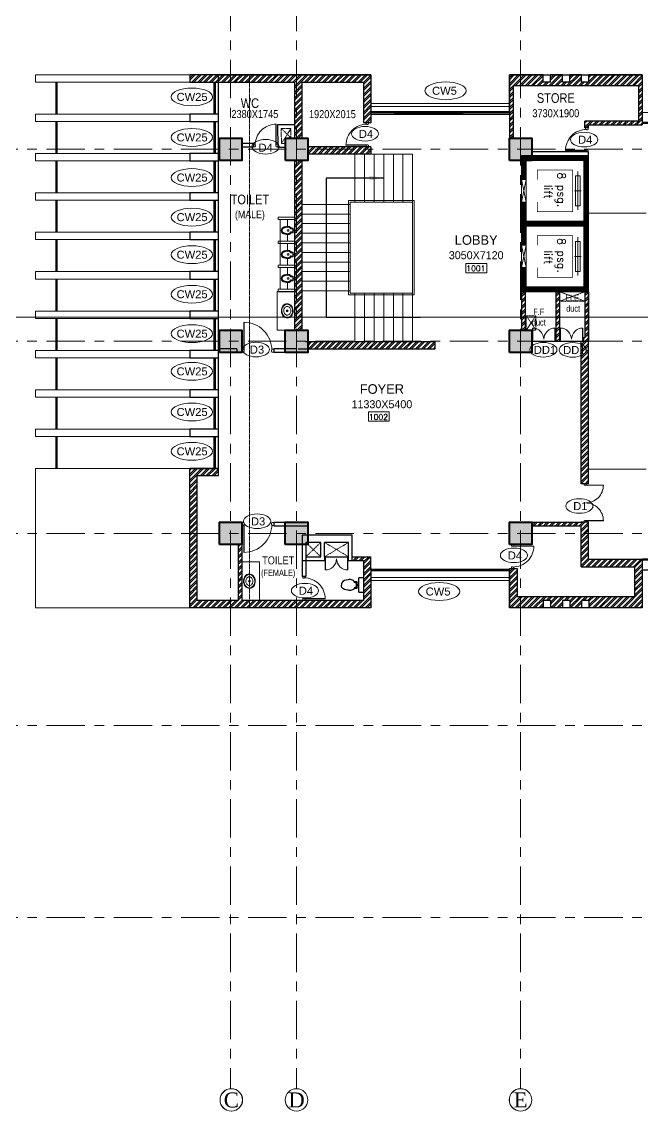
# Model space of a CAD drawing. Header units: millimetres. Extents: x 24487468 to 24959437, y -333213 to 842934.
# Drawn here: x 24724699 to 24744081, y 522635 to 556671 of the extents above; entities that cross this region are included whole.
import ezdxf
from ezdxf.enums import TextEntityAlignment as Align

# ---------------------------------------------------------------- set-up
doc = ezdxf.new("R2010")
doc.units = ezdxf.units.MM
doc.header["$MEASUREMENT"] = 0
for name, pattern in [('ACAD_ISO10W100', [18.5, 12, -3, 0.5, -3]), ('BORDERX2', [3.5, 1, -0.5, 1, -0.5, 0, -0.5]), ('Centreline', [21, 12, -3, 3, -3]), ('DASHED2', [0.375, 0.25, -0.125]), ('HIDDEN', [0.375, 0.25, -0.125])]:
    doc.linetypes.add(name, pattern=pattern)
doc.layers.get('0').update_dxf_attribs({"lineweight": 5})
for name, color, linetype, lineweight in [('A 0.13 dw', 175, 'Continuous', 5), ('A 0.13furniture', 30, 'Continuous', 0), ('A 0.13parapet partition', 32, 'Continuous', 13), ('A DW', 27, 'Continuous', 13), ('A-DIM', 155, 'Continuous', 9), ('AA-revised text', 52, 'Continuous', 9), ('CENLINE', 220, 'ACAD_ISO10W100', 5), ('COLUMN', 12, 'Continuous', 40), ('D-DIM', 63, 'Continuous', 15), ('FALSE CEILING', 7, 'Continuous', 35), ('Fixture', 181, 'Continuous', 9), ('GRID', 205, 'BORDERX2', 5), ('HACTH', 8, 'Continuous', 0), ('hatch', 9, 'Continuous', 0), ('p1 plan grid lck', 6, 'Continuous', 5), ('room number', 99, 'Continuous', 20), ('stair', 231, 'Continuous', 13), ('text', 7, 'Continuous', 15), ('TEXT ROOM', 3, 'Continuous', 15), ('wall', 53, 'Continuous', 15), ('Wall1', 37, 'Continuous', 30), ('WALL2', 4, 'Continuous', 15), ('win shutters', 140, 'Continuous', 25)]:
    doc.layers.add(name, color=color, linetype=linetype, lineweight=lineweight)
doc.layers.add('A-BTEXT', color=57, linetype='Continuous')
doc.styles.add('arial', font='times.ttf')
doc.styles.add('LABEL', font='arial.ttf', dxfattribs={"height": 18})
doc.styles.add('ordinary', font='arial.ttf')
doc.styles.add('ROMANS', font='romans__.ttf')
doc.styles.add('sansserif', font='sanss___.ttf')
doc.dimstyles.new('DIM100', dxfattribs={"dimtxt": 300, "dimasz": 250, "dimexe": 100, "dimexo": 100, "dimgap": 150, "dimtad": 1, "dimdec": 0, "dimrnd": 5, "dimzin": 0, "dimdsep": 46, "dimtxsty": 'ROMANS', "dimblk": 'DOTSMALL', "dimcen": 0.09, "dimclrd": 256, "dimclre": 256, "dimclrt": 7, "dimadec": 0, "dimazin": 0, "dimtfac": 1, "dimtdec": 0, "dimtix": 1, "dimtofl": 0, "dimtmove": 1, "dimatfit": 3, "dimfxl": 100, "dimfxlon": 1, "dimtolj": 1, "dimtzin": 0, "dimarcsym": 0})

# ---------------------------------------------------------------- blocks, each defined once
blk = doc.blocks.new('column 350')
at = {"layer": 'COLUMN', "ltscale": 100}
h = blk.add_hatch(color=256, dxfattribs=at)
h.dxf.hatch_style = 1
h.paths.add_polyline_path([(1327.5, 1037.5), (627.5, 1037.5), (627.5, 337.5), (1327.5, 337.5)])
blk.add_lwpolyline([(627.5, 1037.5), (1327.5, 1037.5), (1327.5, 337.5), (627.5, 337.5)], close=True, dxfattribs=at)
blk = doc.blocks.new('grid letter-flat-4-flat-1')
at = {"layer": 'GRID', "linetype": 'Continuous'}
blk.add_circle((0, 374.75), 281.25, dxfattribs=at)
blk = doc.blocks.new('_DotSmall')
at = {"color": 0, "linetype": 'ByBlock', "const_width": 0.5}
blk.add_lwpolyline([(-0.0625, 0, 1), (0.0625, 0, 1)], format="xyb", close=True, dxfattribs=at)
blk = doc.blocks.new('fdfsdf')
at = {"layer": 'D-DIM', "linetype": 'Continuous', "ltscale": 1000, "const_width": 150}
blk.add_lwpolyline([(942, 1688), (1617, 1688), (1617, -262), (-433, -262), (-433, 1688), (242, 1688)], dxfattribs=at)
at = {"layer": 'hatch'}
for p, q in [((1059, 0), (123, 0)), ((591, -107), (591, 109))]:
    blk.add_line(p, q, dxfattribs=at)
at = {"layer": 'WALL2'}
for p, q in [((123, 0), (0, 0)), ((1199, 0), (1059, 0))]:
    blk.add_line(p, q, dxfattribs=at)
at = {"layer": 'WALL2', "linetype": 'Continuous', "ltscale": 1000, "const_width": 20}
blk.add_lwpolyline([(242, 1263), (-58, 1263), (-58, 163), (1242, 163), (1242, 1263), (942, 1263)], dxfattribs=at)
at = {"layer": 'WALL2'}
blk.add_lwpolyline([(1059, -76), (123, -76), (123, 76), (1059, 76)], close=True, dxfattribs=at)
blk = doc.blocks.new('fewe')
at = {"layer": 'A DW', "ltscale": 1000}
for p, q in [((750, 1950), (1450, 2100)), ((750, 2100), (1450, 1950)), ((750, 2100), (1450, 2100)), ((1450, 1950), (750, 1950))]:
    blk.add_line(p, q, dxfattribs=at)
at = {"layer": 'D-DIM', "linetype": 'Continuous', "ltscale": 1000}
for points in [[(750, 1950), (750, 2100), (0, 2100), (0, 0), (2200, 0), (2200, 2100), (1450, 2100), (1450, 1950)], [(750, 1950), (150, 1950), (150, 150), (2050, 150), (2050, 1950), (1450, 1950)]]:
    blk.add_lwpolyline(points, dxfattribs=at)
at = {"layer": 'D-DIM', "linetype": 'Continuous'}
blk.add_blockref('fdfsdf', (508, 337), dxfattribs=at)
at = {"layer": 'AA-revised text', "ltscale": 1000, "insert": (1713, 720), "char_height": 250, "width": 1259.28, "attachment_point": 1, "rotation": 180, "style": 'sansserif'}
blk.add_mtext('\\pi40.354;{\\Fromans|c0;8 psg.\\P\\pi427.26;lift}', dxfattribs=at)
blk = doc.blocks.new('S')
at = {"layer": 'stair', "extrusion": (0, 0, -1), "xscale": -1, "zscale": -1, "rotation": 270.0000000800413}
for p in [(-19800978, -159842), (-19800978, -161892)]:
    blk.add_blockref('fewe', p, dxfattribs=at)
blk = doc.blocks.new('md1')
at = {"layer": 'A 0.13 dw'}
for p, q in [((-924, 1799), (-936, 1799)), ((-936, 1799), (-936, 1748)), ((-936, 1748), (-911, 1736)), ((-924, 1811), (-924, 1799)), ((-848, 1811), (-924, 1811)), ((-911, 1736), (-874, 1736)), ((-874, 1736), (-874, 1748)), ((-874, 1748), (-836, 1748)), ((-874, 1748), (0, 1748)), ((-874, 1736), (0, 1736)), ((-848, 1799), (-848, 1811)), ((-836, 1799), (-848, 1799)), ((-836, 1748), (-836, 1799)), ((-936, 0), (-911, 12)), ((-936, -51), (-936, 0)), ((-911, 12), (-874, 12)), ((-874, 12), (-874, 0)), ((-874, 12), (0, 12)), ((-874, 0), (-836, 0)), ((-874, 0), (0, 0)), ((-836, 0), (-836, -51)), ((-924, -51), (-936, -51)), ((-924, -63), (-924, -51)), ((-848, -63), (-924, -63)), ((-836, -51), (-848, -51)), ((-848, -51), (-848, -63))]:
    blk.add_line(p, q, dxfattribs=at)
for points in [[(0, 1748), (0, 1748, -0.414214), (-874, 874)], [(0, 0), (0, 0, 0.414214), (-874, 874)]]:
    blk.add_lwpolyline(points, format="xyb", dxfattribs=at)
blk = doc.blocks.new('Door1000-flat-3')
at = {"layer": 'A 0.13 dw'}
for p, q in [((-38, 0), (-38, -12)), ((38, 0), (-38, 0)), ((-38, -12), (-50, -12)), ((-50, -12), (-50, -63)), ((-50, -63), (-25, -75)), ((-25, -75), (12, -75)), ((12, -75), (12, -63)), ((12, -63), (50, -63)), ((38, -12), (38, 0)), ((50, -12), (38, -12)), ((50, -63), (50, -12)), ((-50, -937), (-25, -925)), ((-50, -988), (-50, -937)), ((-38, -988), (-50, -988)), ((-38, -1000), (-38, -988)), ((38, -1000), (-38, -1000)), ((-25, -925), (12, -925)), ((12, -925), (12, -937)), ((12, -925), (886, -925)), ((12, -937), (50, -937)), ((12, -937), (886, -937)), ((50, -988), (38, -988)), ((38, -988), (38, -1000)), ((50, -937), (50, -988))]:
    blk.add_line(p, q, dxfattribs=at)
blk.add_lwpolyline([(886, -937), (886, -937, 0.414214), (12, -63)], format="xyb", dxfattribs=at)
blk = doc.blocks.new('eg e-flat-1')
at = {"layer": 'Fixture'}
for p, q in [((-349, 195), (-349, -355)), ((851, 195), (851, -355)), ((269, -41), (232, -41)), ((251, -59), (251, -22)), ((851, -355), (-349, -355))]:
    blk.add_line(p, q, dxfattribs=at)
at = {"layer": 'Fixture', "linetype": 'Continuous'}
for points in [[(475, -48, 0.117634), (461, 21, 0.104469), (414, 84, 0.090016), (344, 126, 0.08192), (256, 144, 0.08192), (168, 132, 0.090016), (96, 95, 0.104469), (44, 35, 0.117634), (26, -33, 0.117634), (40, -102, 0.104469), (87, -166, 0.090016), (157, -207, 0.08192), (245, -225, 0.08192), (333, -213, 0.090016), (405, -176, 0.104469), (457, -116, 0.117634)], [(458, -44, 0.118622), (444, 19, 0.104678), (399, 76, 0.089562), (334, 113, 0.081185), (253, 128, 0.081185), (171, 116, 0.089562), (106, 80, 0.104678), (59, 25, 0.118622), (43, -38, 0.118622), (57, -100, 0.104678), (102, -157, 0.089562), (167, -194, 0.081185), (248, -209, 0.081185), (330, -197, 0.089562), (396, -162, 0.104678), (442, -106, 0.118622)], [(387, -42, 0.118283), (377, -1, 0.104607), (348, 37, 0.089718), (305, 61, 0.081436), (252, 70, 0.081436), (198, 62, 0.089718), (155, 39, 0.104607), (124, 2, 0.118283), (114, -39, 0.118283), (124, -80, 0.104607), (153, -118, 0.089718), (196, -142, 0.081436), (249, -152, 0.081436), (303, -143, 0.089718), (346, -120, 0.104607), (377, -83, 0.118283)]]:
    blk.add_lwpolyline(points, format="xyb", close=True, dxfattribs=at)
at = {"layer": 'Fixture'}
for radius in [27.6, 18.4]:
    blk.add_circle((251, -41), radius, dxfattribs=at)
blk = doc.blocks.new('URINAL-flat-2-flat-1')
at = {"layer": 'Fixture'}
for p, q in [((34898, -102606), (34898, -102366)), ((34889, -102468), (34850, -102468)), ((34850, -102492), (34889, -102492))]:
    blk.add_line(p, q, dxfattribs=at)
for points in [[(34803, -102431, 0.015307), (34788, -102408, 0.030235), (34770, -102387, 0.085356), (34740, -102364, 0.063817), (34717, -102355, 0.036492), (34698, -102352, 0.026744), (34678, -102352, 0.018274), (34658, -102353, 0.011125), (34636, -102356, 0.014084), (34600, -102362, 0.025138), (34565, -102370, 0.031939), (34540, -102380, 0.032616), (34523, -102389, 0.107254), (34494, -102415, 0.068619), (34485, -102434, 0.025503), (34482, -102447, 0.015887), (34479, -102459, 0.009468), (34476, -102479)], [(34777, -102444, 0.008503), (34763, -102422, 0.017924), (34752, -102408, 0.030377), (34741, -102396, 0.126288), (34715, -102381, 0.028405), (34706, -102379, 0.02339), (34696, -102377, 0.02717), (34679, -102377, 0.018325), (34660, -102378, 0.011123), (34640, -102380, 0.018446), (34598, -102387, 0.021502), (34573, -102394, 0.022313), (34555, -102400, 0.029677), (34540, -102407, 0.038753), (34528, -102415, 0.155552), (34509, -102442, 0.025477), (34506, -102452, 0.015887), (34504, -102463, 0.009489), (34501, -102482)], [(34803, -102528, -0.015299), (34787, -102551, -0.030229), (34770, -102572, -0.085355), (34740, -102595, -0.063823), (34717, -102604, -0.036496), (34698, -102607, -0.026747), (34678, -102607, -0.018276), (34657, -102606, -0.011126), (34636, -102603, -0.014084), (34600, -102597, -0.025138), (34565, -102589, -0.031939), (34540, -102579, -0.032616), (34523, -102570, -0.107254), (34494, -102543, -0.068619), (34485, -102524, -0.025503), (34482, -102512, -0.015887), (34479, -102499, -0.009468), (34476, -102479)], [(34777, -102515, -0.008503), (34762, -102537, -0.017924), (34752, -102551, -0.030377), (34741, -102563, -0.126288), (34715, -102578, -0.028405), (34706, -102580, -0.02339), (34696, -102582, -0.02717), (34679, -102582, -0.018325), (34660, -102581, -0.011123), (34640, -102579, -0.018446), (34598, -102571, -0.021502), (34573, -102565, -0.022313), (34555, -102559, -0.029677), (34540, -102552, -0.038753), (34528, -102543, -0.155552), (34509, -102516, -0.025477), (34506, -102507, -0.015887), (34504, -102495, -0.009489), (34501, -102476)]]:
    blk.add_lwpolyline(points, format="xyb", dxfattribs=at)
for points in [[(34786, -102405), (34850, -102405), (34850, -102555), (34785, -102555)], [(34803, -102431), (34839, -102431), (34839, -102528), (34803, -102528)]]:
    blk.add_lwpolyline(points, dxfattribs=at)
blk.add_circle((34690, -102479), 25.6, dxfattribs=at)
blk = doc.blocks.new('SEC')
at = {"layer": 'HACTH', "ltscale": 100}
for points in [[(-25663, 0), (-60348, 0), (-60348, 3449), (-59923, 2854)], [(-34685, 0), (0, 0), (0, 3449), (-425, 2854)]]:
    blk.add_lwpolyline(points, dxfattribs=at)
blk = doc.blocks.new('*U36')
at = {"layer": 'room number'}
blk.add_lwpolyline([(46, 40), (46, 240), (491, 240), (491, 40)], close=True, dxfattribs=at)
at = {"layer": 'room number', "style": 'ROMANS'}
blk.add_attdef('ROOM_NUM', (53, 73), '', height=120, dxfattribs=at)
blk = doc.blocks.new('VO2')
at = {"layer": 'HACTH', "linetype": 'DASHED2', "ltscale": 100}
for p, q in [((0, 730), (-450, 1200)), ((-450, 730), (0, 1200)), ((0, -135), (-450, 615)), ((0, 615), (-450, -135))]:
    blk.add_line(p, q, dxfattribs=at)
blk.add_lwpolyline([(0, -135), (-450, -135), (-450, 615), (0, 615)], dxfattribs=at)
at = {"layer": 'Wall1', "ltscale": 100}
for p, q in [((0, 615), (-450, 615)), ((0, 615), (115, 615)), ((0, 615), (0, -135)), ((0, -135), (-450, -135))]:
    blk.add_line(p, q, dxfattribs=at)
for points in [[(115, -135), (115, -250), (-680, -250), (-680, 1315), (115, 1315), (115, 615)], [(115, -250), (-680, -250), (-680, 1315), (115, 1315), (115, 615)], [(-450, 1025), (-450, 1200), (0, 1200), (0, 730), (-450, 730)], [(-450, 730), (-450, 1200), (0, 1200), (0, 730)], [(115, -135), (-450, -135), (-450, 615)], [(0, -135), (0, -135), (-450, -135)]]:
    blk.add_lwpolyline(points, dxfattribs=at)
at = {"layer": 'WALL2', "xscale": -0.4001994771859112, "yscale": 0.4001994771859112, "zscale": 0.4001994771859112, "rotation": 180}
blk.add_blockref('md1', (412, 590), dxfattribs=at)
blk = doc.blocks.new('charpi western plan with cistern')
at = {"linetype": 'Continuous'}
for p, q in [((-16, 202), (-16, 150)), ((16, 150), (16, 202))]:
    blk.add_line(p, q, dxfattribs=at)
blk.add_lwpolyline([(235, 125, 0.414214), (210, 150), (210, 150), (-210, 150), (-210, 150, 0.414214), (-235, 125), (-235, 125), (-235, 0), (235, 0)], format="xyb", close=True, dxfattribs=at)
for points in [[(100, 288), (100, 202), (-100, 202), (-100, 288)], [(65, 265), (65, 217), (-65, 217), (-65, 265)]]:
    blk.add_lwpolyline(points, dxfattribs=at)
for points in [[(-65, 265), (-153, 341), (-164, 486), (-73, 677), (0, 694)], [(65, 265), (153, 341), (165, 486), (73, 677), (0, 694)]]:
    blk.add_spline(points, degree=3)

msp = doc.modelspace()

# ---------------------------------------------------------------- hatches: boundary and pattern name
at = {"layer": 'hatch', "ltscale": 100}
h = msp.add_hatch(dxfattribs=at)
h.set_pattern_fill('ANSI32', color=256, scale=350)
h.set_pattern_definition([(45, (24732777.67, 554027), (-92.808, 92.808), []), (45, (24732839.54, 554027), (-92.808, 92.808), [])])
h.paths.add_polyline_path([(24735606.5, 555014.5), (24729948.8, 555014.5), (24729948.8, 554784.5), (24730848.8, 554784.5), (24733227.6, 554784.5), (24733227.6, 553039.5), (24733457.6, 553039.5), (24733457.6, 554784.5), (24735376.5, 554784.5), (24735376.5, 553519.5), (24735606.5, 553519.5)])
h = msp.add_hatch(dxfattribs=at)
h.set_pattern_fill('ANSI32', color=256, scale=350)
h.set_pattern_definition([(45, (24742006.69, 554027), (-92.808, 92.808), []), (45, (24742068.56, 554027), (-92.808, 92.808), [])])
h.paths.add_polyline_path([(24744081.5, 555014.5), (24742416.5, 555014.5), (24742416.5, 554784.5), (24742186.5, 554784.5), (24742186.5, 555014.5), (24741816.5, 555014.5), (24741816.5, 554784.5), (24741586.5, 554784.5), (24741586.5, 555014.5), (24741216.5, 555014.5), (24741216.5, 554784.5), (24740986.5, 554784.5), (24740986.5, 555014.5), (24739931.9, 555014.5), (24739932.6, 553039.5), (24740047.9, 553039.5), (24740047.1, 554669.5), (24743966.5, 554669.5), (24743966.5, 553571.5), (24742293.6, 553571.5), (24742293.6, 553354.5), (24742408.6, 553354.5), (24742408.6, 553449.6), (24744081.4, 553449.8)])
h = msp.add_hatch(dxfattribs=at)
h.set_pattern_fill('ANSI32', color=256, scale=350)
h.set_pattern_definition([(45, (24734619.53, 552654.5), (-92.808, 92.808), []), (45, (24734681.4, 552654.5), (-92.808, 92.808), [])])
h.paths.add_polyline_path([(24735606.5, 552769.5), (24733632.6, 552769.5), (24733632.6, 552539.5), (24735606.5, 552539.5)])
h = msp.add_hatch(dxfattribs=at)
h.set_pattern_fill('ANSI32', color=256, scale=350)
h.set_pattern_definition([(45, (24733342.55, 549689.5), (-92.808, 92.808), []), (45, (24733404.43, 549689.5), (-92.808, 92.808), [])])
h.paths.add_polyline_path([(24733457.6, 552339.5), (24733227.6, 552339.5), (24733227.6, 547039.5), (24733457.6, 547039.5)])
h = msp.add_hatch(dxfattribs=at)
h.set_pattern_fill('ANSI32', color=256, scale=350)
h.set_pattern_definition([(45, (24740365.58, 547639.5), (-92.808, 92.808), []), (45, (24740427.45, 547639.5), (-92.808, 92.808), [])])
h.paths.add_polyline_path([(24740423.1, 548239.5), (24740308.1, 548239.5), (24740308.1, 547039.5), (24740423.1, 547039.5)])
h = msp.add_hatch(dxfattribs=at)
h.set_pattern_fill('ANSI32', color=256, scale=350)
h.set_pattern_definition([(45, (24741439.53, 547464.45), (-92.808, 92.808), []), (45, (24741501.4, 547464.45), (-92.808, 92.808), [])])
h.paths.add_polyline_path([(24741497, 548239.4), (24741382, 548239.4), (24741382, 546689.5), (24741497, 546689.5)])
h = msp.add_hatch(dxfattribs=at)
h.set_pattern_fill('ANSI32', color=256, scale=350)
h.set_pattern_definition([(45, (24742327.55, 547464.4), (-92.808, 92.808), []), (45, (24742389.42, 547464.4), (-92.808, 92.808), [])])
h.paths.add_polyline_path([(24742408.1, 548239.3), (24742293.1, 548239.3), (24742293.1, 546804.5), (24742247, 546804.5), (24742247, 546689.5), (24742407.9, 546689.5)])
h = msp.add_hatch(dxfattribs=at)
h.set_pattern_fill('ANSI32', color=256, scale=350)
h.set_pattern_definition([(45, (24735619.53, 546554.5), (-92.808, 92.808), []), (45, (24735681.4, 546554.5), (-92.808, 92.808), [])])
h.paths.add_polyline_path([(24737607, 546669.5), (24733632, 546669.5), (24733632, 546439.5), (24737607, 546439.5)])
h = msp.add_hatch(dxfattribs=at)
h.set_pattern_fill('ANSI32', color=256, scale=350)
h.set_pattern_definition([(45, (24742292.71, 544464.41), (-92.808, 92.808), []), (45, (24742354.58, 544464.41), (-92.808, 92.808), [])])
h.paths.add_polyline_path([(24742407.9, 546689.5), (24742177.9, 546689.5), (24742177.5, 542239.4), (24742407.5, 542239.3)])
h = msp.add_hatch(dxfattribs=at)
h.set_pattern_fill('ANSI32', color=256, scale=350)
h.set_pattern_definition([(45, (24732777.67, 540539.5), (-92.808, 92.808), []), (45, (24732839.54, 540539.5), (-92.808, 92.808), [])])
h.paths.add_polyline_path([(24735606.5, 539589.5), (24735606.5, 539956.6), (24735021.5, 539956.6), (24735021.5, 539841.6), (24735376.5, 539841.6), (24735376.5, 538594.5), (24731573.8, 538594.5), (24731573.8, 540339.5), (24731458.8, 540339.5), (24731458.8, 538594.5), (24730178.8, 538594.5), (24730178.8, 542484.5), (24730848.8, 542484.5), (24730848.8, 542714.5), (24729948.8, 542714.5), (24729948.8, 538364.5), (24735606.5, 538364.5)])
h = msp.add_hatch(dxfattribs=at)
h.set_pattern_fill('ANSI32', color=256, scale=350)
h.set_pattern_definition([(45, (24742006.5, 539702), (-92.808, 92.808), []), (45, (24742068.37, 539702), (-92.808, 92.808), [])])
h.paths.add_polyline_path([(24744081.5, 539884.5), (24743966.5, 539884.5), (24742407.3, 539884.5), (24742407.4, 541039.3), (24742177.4, 541039.4), (24740631.5, 541039.5), (24740631.5, 540924.5), (24742177.4, 540924.4), (24742177.2, 539645.5), (24743842.5, 539645.5), (24743842.5, 538709.5), (24740170.5, 538709.5), (24740170.5, 539589.5), (24739931.5, 539589.5), (24739931.5, 538364.5), (24740986.5, 538364.5), (24740986.5, 538594.5), (24741216.5, 538594.5), (24741216.5, 538364.5), (24741586.5, 538364.5), (24741586.5, 538594.5), (24741816.5, 538594.5), (24741816.5, 538364.5), (24742186.5, 538364.5), (24742186.5, 538594.5), (24742416.5, 538594.5), (24742416.5, 538364.5), (24744081.5, 538364.5)])

# ---------------------------------------------------------------- linework, layer by layer
at = {"ltscale": 100}
msp.add_lwpolyline([(24730848.8, 555014.5), (24730842.1, 542714.5), (24729948.8, 542714.5), (24729948.8, 538364.5), (24735606.5, 538364.5), (24735606.5, 539544.5), (24739931.5, 539544.5), (24739931.5, 538364.5), (24744081.5, 538364.5), (24744081.5, 539539.5), (24755082, 539539.5), (24755082, 553839), (24744081.5, 553839), (24744081.5, 555014.5), (24739932.1, 555014.5), (24739932.6, 553848), (24735607, 553848), (24735606.5, 555014.5), (24730848.8, 555014.5)], dxfattribs=at)
at = {"layer": 'A 0.13furniture'}
for p, q in [((24744207.5, 550689.5), (24742407.5, 550689.5)), ((24744207.5, 542689.5), (24742407.5, 542689.5))]:
    msp.add_line(p, q, dxfattribs=at)
at = {"layer": 'A 0.13parapet partition', "linetype": 'Continuous', "extrusion": (7.45024e-07, -7.45024e-07, 1)}
for p, q in [((24733227.6, 550564.5, 0), (24732703.9, 550564.5, 0)), ((24732703.9, 550564.5, 0), (24732703.9, 550489.5, 0)), ((24733227.6, 550489.5, 0), (24732703.9, 550489.5, 0)), ((24733227.6, 549814.5, 0), (24732703.9, 549814.5, 0)), ((24732703.9, 549814.5, 0), (24732703.9, 549739.5, 0)), ((24733227.6, 549739.5, 0), (24732703.9, 549739.5, 0)), ((24733227.6, 549064.5, 0), (24732703.9, 549064.5, 0)), ((24732703.9, 549064.5, 0), (24732703.9, 548989.5, 0)), ((24733227.6, 549064.5, 0), (24732703.9, 549064.5, 0)), ((24732703.9, 549064.5, 0), (24732703.9, 548989.5, 0)), ((24733227.6, 548989.5, 0), (24732703.9, 548989.5, 0)), ((24733227.6, 548989.5, 0), (24732703.9, 548989.5, 0)), ((24733227.6, 548314.5, 0), (24732703.9, 548314.5, 0)), ((24732703.9, 548314.5, 0), (24732703.9, 548239.5, 0)), ((24733227.6, 548239.5), (24732703.9, 548239.5, 0))]:
    msp.add_line(p, q, dxfattribs=at)
at = {"layer": 'A-DIM', "ltscale": 100}
for p, q in [((24735107.6, 551039.5), (24735107.6, 552539.5)), ((24735407.6, 551039.5), (24735407.6, 552539.5)), ((24735606.5, 552539.5), (24736907.6, 552539.5)), ((24735707.6, 551039.5), (24735707.6, 552539.5)), ((24736007.6, 551039.5), (24736007.6, 552539.5)), ((24736307.6, 551039.5), (24736307.6, 552539.5)), ((24736607.6, 551039.5), (24736607.6, 552539.5)), ((24736907.6, 551039.5), (24736907.6, 552539.5)), ((24734957.6, 550964.5), (24733457.6, 550964.5)), ((24734957.6, 551039.5), (24736907.6, 551039.5)), ((24734957.6, 550664.5), (24733457.6, 550664.5)), ((24734957.6, 550364.5), (24733457.6, 550364.5)), ((24734957.6, 550064.5), (24733457.6, 550064.5)), ((24734957.6, 549764.5), (24733457.6, 549764.5)), ((24734957.6, 549464.5), (24733457.6, 549464.5)), ((24734957.6, 549164.5), (24733457.6, 549164.5)), ((24734957.6, 548864.5), (24733457.6, 548864.5)), ((24734957.6, 548564.5), (24733457.6, 548564.5)), ((24734957.6, 548264.5), (24733457.6, 548264.5)), ((24735107.6, 548189.5), (24735107.6, 546669.5)), ((24735407.6, 548189.5), (24735407.6, 546669.5)), ((24735707.6, 548189.5), (24735707.6, 546669.5)), ((24736007.6, 548189.5), (24736007.6, 546669.5)), ((24736307.6, 548189.5), (24736307.6, 546669.5)), ((24736607.6, 548189.5), (24736607.6, 546669.5)), ((24736907.6, 548189.5), (24736907.6, 546669.5)), ((24734207.6, 547434), (24737158.2, 547434))]:
    msp.add_line(p, q, dxfattribs=at)
for points in [[(24736957.6, 548139.5), (24734907.6, 548139.5), (24734907.6, 551089.5), (24736957.6, 551089.5)], [(24736907.6, 548189.5), (24734957.6, 548189.5), (24734957.6, 551039.5), (24736907.6, 551039.5)]]:
    msp.add_lwpolyline(points, close=True, dxfattribs=at)
at = {"layer": 'Defpoints', "ltscale": 100}
msp.add_lwpolyline([(24730848.8, 555014.5), (24735606.5, 555014.5), (24735607, 553789.5), (24739932.6, 553848), (24739931.6, 555014.5), (24744081.5, 555014.5), (24744081.5, 553514.4), (24754655.6, 553511.7), (24754657.4, 553836.3), (24755082, 553839), (24755082, 539539.5), (24744081.5, 539539.5), (24744081.5, 538364.5), (24739931.5, 538364.5), (24739931.5, 539544.5), (24735606.5, 539544.5), (24735606.5, 538364.5), (24729948.8, 538364.5), (24729948.8, 542714.5), (24730848.8, 542714.5)], close=True, dxfattribs=at)
at = {"layer": 'Fixture', "extrusion": (7.45024e-07, -7.45024e-07, 1)}
for p, q in [((24732773.4, 550489.5, 0), (24732773.4, 549614.5, 0)), ((24732773.4, 549739.5, 0), (24732773.4, 549064.5, 0)), ((24732998.9, 550024.9, 0), (24732998.9, 549814.5, 0)), ((24732998.9, 549274.9, 0), (24732998.9, 549064.5, 0)), ((24732773.4, 548989.5, 0), (24732773.4, 548314.5, 0)), ((24732998.9, 548524.9, 0), (24732998.9, 548314.5, 0))]:
    msp.add_line(p, q, dxfattribs=at)
at = {"layer": 'Fixture', "extrusion": (7.45024e-07, 7.45024e-07, 1)}
for p, q in [((24732998.9, 550280, 0), (24732998.9, 550490.3, 0)), ((24732998.9, 549530, 0), (24732998.9, 549740.3, 0)), ((24732998.9, 548780, 0), (24732998.9, 548990.3, 0))]:
    msp.add_line(p, q, dxfattribs=at)
at = {"layer": 'HACTH', "linetype": 'DASHED2', "ltscale": 100}
for p, q in [((24731813.5, 555014.5), (24731813.5, 538364.5)), ((24741497, 548239.5), (24742293.1, 547939.5)), ((24741497, 547939.5), (24742293.1, 548239.5)), ((24741497, 547939.5), (24742293.1, 547939.5)), ((24740758.1, 547039.5), (24740458.1, 547489.5)), ((24740458.1, 547039.5), (24740758.1, 547489.5)), ((24740758.1, 547489.5), (24740458.1, 547489.5)), ((24740458.1, 547489.5), (24740458.1, 547039.5)), ((24740758.1, 547489.5), (24740758.1, 547039.5)), ((24740458.1, 547039.5), (24740758.1, 547039.5))]:
    msp.add_line(p, q, dxfattribs=at)
at = {"layer": 'HACTH', "linetype": 'HIDDEN', "ltscale": 100}
for p, q in [((24733108.5, 553039.5), (24732806.5, 553339.5)), ((24733108.5, 553339.5), (24732807.6, 552864.5))]:
    msp.add_line(p, q, dxfattribs=at)
msp.add_lwpolyline([(24733108.5, 553039.5), (24733108.5, 553339.5), (24732806.5, 553339.5), (24732807.6, 552864.5), (24732932.6, 552864.5)], dxfattribs=at)
at = {"layer": 'hatch', "ltscale": 100}
for p, q in [((24740308.1, 548239.5), (24742408.1, 548239.3)), ((24731458.8, 540339.5), (24731573.8, 540339.5)), ((24735021.5, 539956.6), (24735021.5, 539841.6))]:
    msp.add_line(p, q, dxfattribs=at)
at = {"layer": 'p1 plan grid lck', "linetype": 'Centreline', "ltscale": 100}
for p, q in [((24731223.8, 570182.4), (24731223.8, 523335.4)), ((24733282.6, 570182.4), (24733282.6, 523335.4)), ((24740282.6, 570182.4), (24740282.6, 523335.4)), ((24708671.7, 552689.5), (24761061.5, 552689.5)), ((24708671.2, 546689.5), (24761060.9, 546689.5)), ((24708672.7, 540682.5), (24761060.9, 540682.5)), ((24708672.7, 534689.5), (24761060.9, 534689.5)), ((24708672.7, 528689.5), (24761060.9, 528689.5))]:
    msp.add_line(p, q, dxfattribs=at)
at = {"layer": 'text', "ltscale": 100}
for centre, major_axis, ratio in [((24737939.3, 554516.2), (-645.2, 0), 0.4312913), ((24730012.7, 554324), (-645.2, 0), 0.4312913), ((24730012.7, 553058.1), (-645.2, 0), 0.4312913), ((24735421.3, 553171.5), (-424.8, 0), 0.5372842), ((24742269, 552990.3), (-424.8, 0), 0.5372842), ((24732316.4, 552767.5), (-424.8, 0), 0.5372842), ((24730012.7, 551804.5), (-645.2, 0), 0.4312913), ((24730012.7, 550567.6), (-645.2, 0), 0.4312913), ((24730012.7, 549394), (-645.2, 0), 0.4312913), ((24730012.7, 548159.1), (-645.2, 0), 0.4312913), ((24730012.7, 546927.9), (-645.2, 0), 0.4312913), ((24732015.3, 546432.2), (-424.8, 0), 0.5372842), ((24740993.2, 546424.3), (-424.8, 0), 0.5372842), ((24741909.6, 546419.1), (-424.8, 0), 0.5372842), ((24730012.7, 545748.9), (-645.2, 0), 0.4312913), ((24730012.7, 544480.9), (-645.2, 0), 0.4312913), ((24730012.7, 543250.9), (-645.2, 0), 0.4312913), ((24742117.8, 541543.4), (-424.8, 0), 0.5372842), ((24732049.8, 541066.3), (-424.8, 0), 0.5372842), ((24740074.9, 540001.4), (-424.8, 0), 0.5372842), ((24737740.1, 538871.5), (-645.2, 0), 0.4312913), ((24733545.2, 538898.2), (-424.8, 0), 0.5372842)]:
    msp.add_ellipse(centre, major_axis=major_axis, ratio=ratio, dxfattribs=at)
at = {"layer": 'wall', "ltscale": 100}
for p, q in [((24725125.8, 555014.5), (24729948.8, 555014.5)), ((24725125.8, 554784.5), (24725125.8, 555014.5)), ((24725125.8, 554784.5), (24729938.6, 554784.5)), ((24735607, 554119.5), (24739932.6, 554119.5)), ((24729948.8, 553784.5), (24725125.8, 553784.5)), ((24725125.8, 553554.5), (24725125.8, 553784.5)), ((24735607, 554019.5), (24739932.6, 554019.5)), ((24729948.8, 553554.5), (24725125.8, 553554.5)), ((24729948.8, 552554.5), (24725125.8, 552554.5)), ((24725125.8, 552324.5), (24725125.8, 552554.5)), ((24729948.8, 552324.5), (24725125.8, 552324.5)), ((24729948.8, 551324.5), (24725125.8, 551324.5)), ((24725125.8, 551094.5), (24725125.8, 551324.5)), ((24729948.8, 551094.5), (24725125.8, 551094.5)), ((24729948.8, 550094.5), (24725125.8, 550094.5)), ((24725125.8, 549864.5), (24725125.8, 550094.5)), ((24729948.8, 549864.5), (24725125.8, 549864.5)), ((24729948.8, 548864.5), (24725125.8, 548864.5)), ((24725125.8, 548634.5), (24725125.8, 548864.5)), ((24729948.8, 548634.5), (24725125.8, 548634.5)), ((24729948.8, 547634.5), (24725125.8, 547634.5)), ((24725125.8, 547404.5), (24725125.8, 547634.5)), ((24729948.8, 547404.5), (24725125.8, 547404.5)), ((24729948.8, 546404.5), (24725125.8, 546404.5)), ((24725125.8, 546174.5), (24725125.8, 546404.5)), ((24729948.8, 546174.5), (24725125.8, 546174.5)), ((24729948.8, 545174.5), (24725125.8, 545174.5)), ((24725125.8, 544944.5), (24725125.8, 545174.5)), ((24729948.8, 544944.5), (24725125.8, 544944.5)), ((24729948.8, 543944.5), (24725125.8, 543944.5)), ((24725125.8, 543714.5), (24725125.8, 543944.5)), ((24729948.8, 543714.5), (24725125.8, 543714.5)), ((24729948.8, 542714.5), (24725125.8, 542714.5)), ((24725125.8, 538364.5), (24725125.8, 542714.5)), ((24725125.8, 542484.5), (24725125.8, 542714.5)), ((24729948.8, 542714.5), (24725125.8, 542714.5)), ((24725125.8, 542484.5), (24725125.8, 542714.5)), ((24729948.8, 542714.5), (24725125.8, 542714.5)), ((24754631.5, 539539.5), (24744081.5, 539539.5)), ((24735606.5, 539314.5), (24739931.5, 539314.5)), ((24735606.5, 539214.5), (24739931.5, 539214.5)), ((24729948.8, 538364.5), (24725125.8, 538364.5))]:
    msp.add_line(p, q, dxfattribs=at)
at = {"layer": 'Wall1', "ltscale": 100}
for p, q in [((24735606.5, 555014.5), (24729948.8, 555014.5)), ((24735606.5, 555014.5), (24735606.5, 553519.5)), ((24739931.9, 555014.5), (24739932.6, 553039.5)), ((24740986.5, 555014.5), (24739932.1, 555014.5)), ((24740986.5, 554784.5), (24740986.5, 555014.5)), ((24741586.5, 555014.5), (24741216.5, 555014.5)), ((24741216.5, 554784.5), (24741216.5, 555014.5)), ((24741586.5, 554784.5), (24741586.5, 555014.5)), ((24741816.5, 554784.5), (24741816.5, 555014.5)), ((24742186.5, 555014.5), (24741816.5, 555014.5)), ((24742186.5, 554784.5), (24742186.5, 555014.5)), ((24742416.5, 554784.5), (24742416.5, 555014.5)), ((24744081.5, 555014.5), (24742416.5, 555014.5)), ((24744081.5, 555014.5), (24744081.4, 553449.8)), ((24730848.8, 554784.5), (24733227.6, 554784.5)), ((24730848.8, 542484.5), (24730848.8, 554784.5)), ((24733227.6, 553039.5), (24733227.6, 554784.5)), ((24733457.6, 553039.5), (24733457.6, 554784.5)), ((24733457.6, 554784.5), (24735376.5, 554784.5)), ((24735376.5, 554784.5), (24735376.5, 553519.5)), ((24740047.1, 554669.5), (24740047.9, 553039.5)), ((24743966.5, 554669.5), (24740047.1, 554669.5)), ((24741216.5, 554784.5), (24740986.5, 554784.5)), ((24741816.5, 554784.5), (24741586.5, 554784.5)), ((24742416.5, 554784.5), (24742186.5, 554784.5)), ((24743966.5, 554669.5), (24743966.5, 553571.5)), ((24735607, 553789.5), (24739932.3, 553789.5)), ((24735606.5, 553519.5), (24735376.5, 553519.5)), ((24742293.6, 553354.5), (24742293.6, 553571.5)), ((24743966.5, 553571.5), (24742293.6, 553571.5)), ((24742408.6, 553449.6), (24744081.5, 553449.8)), ((24742408.6, 553354.5), (24742408.6, 553449.6)), ((24742408.6, 553354.5), (24742293.6, 553354.5)), ((24731942.7, 552864.5), (24731573.8, 552864.5)), ((24731942.7, 552749.5), (24731573.8, 552749.5)), ((24731942.7, 552864.5), (24731942.7, 552749.5)), ((24735606.5, 552769.5), (24733632.6, 552769.5)), ((24735606.5, 552769.5), (24735606.5, 552539.5)), ((24735606.5, 552539.5), (24733632.6, 552539.5)), ((24742408.5, 552604.5), (24740632.6, 552604.5)), ((24742408.1, 552489.5), (24742408.5, 552604.5)), ((24733227.6, 547039.5), (24733227.6, 552339.5)), ((24733457.6, 547039.5), (24733457.6, 552339.5)), ((24740308.1, 548239.5), (24740308.1, 547039.5)), ((24740423.1, 548239.5), (24740423.1, 547039.5)), ((24741382, 548239.5), (24741382, 546689.5)), ((24741497, 548239.5), (24741497, 546689.5)), ((24742293.1, 548239.5), (24742293.1, 546804.5)), ((24742407.5, 542239.3), (24742408.1, 548239.5)), ((24742408.1, 548239.5), (24742408.1, 546689.5)), ((24737607, 546669.5), (24733558.1, 546669.5)), ((24737607, 546669.5), (24737607, 546439.5)), ((24740632, 546689.5), (24742408.1, 546689.5)), ((24742177.5, 542239.4), (24742177.9, 546689.5)), ((24742247, 546804.5), (24742293.1, 546804.5)), ((24742247, 546804.5), (24742247, 546689.5)), ((24731412.4, 546339.5, 0), (24730873.8, 546339.5, 0)), ((24731412.4, 546454.5, 0), (24730873.9, 546454.5, 0)), ((24731412.4, 546454.3), (24731412.4, 546339.3)), ((24733256.1, 546454.3, 0), (24732573.9, 546454.4, 0)), ((24732573.9, 546454.4), (24732573.9, 546339.4)), ((24733256.1, 546339.3, 0), (24732573.9, 546339.4, 0)), ((24737607, 546439.5), (24733328.1, 546439.5)), ((24730848.8, 542714.5), (24729948.8, 542714.5)), ((24729948.8, 538364.5), (24729948.8, 542714.5)), ((24730178.8, 538594.5), (24730178.8, 542484.5)), ((24730848.8, 542484.5), (24730178.8, 542484.5)), ((24742407.5, 542239.3), (24742177.5, 542239.4)), ((24732573.7, 541039.5), (24733631.5, 541039.5)), ((24732573.7, 541039.5), (24732573.7, 540924.5)), ((24732573.7, 540924.5), (24733631.5, 540924.5)), ((24740631.5, 541039.5), (24742177.4, 541039.4)), ((24740631.5, 540924.5), (24742177.4, 540924.4)), ((24742177.2, 539645.5), (24742177.4, 540924.4)), ((24742407.4, 541039.3), (24742177.4, 541039.4)), ((24742407.3, 539884.5), (24742407.4, 541039.3)), ((24731458.8, 540339.5), (24731458.8, 538594.5)), ((24731573.8, 540339.5), (24731573.8, 538594.5)), ((24733456.5, 540339.5), (24733456.5, 539344.9)), ((24733571.5, 540339.5), (24733571.5, 539344.9)), ((24735021.5, 539956.6), (24735606.5, 539956.6)), ((24735021.5, 539841.6), (24735376.5, 539841.6)), ((24735376.5, 539841.6), (24735376.5, 538594.5)), ((24735606.5, 539544.5), (24735606.5, 539956.6)), ((24742407.3, 539884.5), (24744081.5, 539884.5)), ((24743966.5, 539884.5), (24744081.5, 539884.5)), ((24744081.5, 539884.5), (24744081.5, 538364.5)), ((24735606.5, 539589.5), (24735606.5, 538364.5)), ((24735606.5, 539544.5), (24739931.5, 539544.5)), ((24739931.5, 539589.5), (24739931.5, 538364.5)), ((24739931.5, 539589.5), (24740170.5, 539589.5)), ((24740170.5, 539589.5), (24740170.5, 538709.5)), ((24742177.2, 539645.5), (24743842.5, 539645.5)), ((24743842.5, 539645.5), (24743842.5, 538709.5)), ((24733571.5, 539344.9), (24733456.5, 539344.9)), ((24731458.8, 538594.5), (24730178.8, 538594.5)), ((24735376.5, 538594.5), (24731573.8, 538594.5)), ((24743842.5, 538709.5), (24740170.5, 538709.5)), ((24741216.5, 538594.5), (24740986.5, 538594.5)), ((24740986.5, 538594.5), (24740986.5, 538364.5)), ((24741216.5, 538594.5), (24741216.5, 538364.5)), ((24741816.5, 538594.5), (24741586.5, 538594.5)), ((24741586.5, 538594.5), (24741586.5, 538364.5)), ((24741816.5, 538594.5), (24741816.5, 538364.5)), ((24742186.5, 538594.5), (24742186.5, 538364.5)), ((24742416.5, 538594.5), (24742186.5, 538594.5)), ((24742416.5, 538594.5), (24742416.5, 538364.5)), ((24735606.5, 538364.5), (24729948.8, 538364.5)), ((24740986.5, 538364.5), (24739931.5, 538364.5)), ((24741586.5, 538364.5), (24741216.5, 538364.5)), ((24742186.5, 538364.5), (24741816.5, 538364.5)), ((24744081.5, 538364.5), (24742416.5, 538364.5))]:
    msp.add_line(p, q, dxfattribs=at)
for points in [[(24730848.8, 555014.5), (24729948.8, 555014.5), (24729948.8, 554784.5), (24730848.8, 554784.5)], [(24730848.8, 553784.5), (24729948.8, 553784.5), (24729948.8, 553554.5), (24730848.8, 553554.5)], [(24733227.6, 553454.5), (24732691.3, 553454.5), (24732692.8, 552749.5), (24732932.6, 552749.5)], [(24730848.8, 552554.5), (24729948.8, 552554.5), (24729948.8, 552324.5), (24730848.8, 552324.5)], [(24730848.8, 551324.5), (24729948.8, 551324.5), (24729948.8, 551094.5), (24730848.8, 551094.5)], [(24730848.8, 550094.5), (24729948.8, 550094.5), (24729948.8, 549864.5), (24730848.8, 549864.5)], [(24730848.8, 548864.5), (24729948.8, 548864.5), (24729948.8, 548634.5), (24730848.8, 548634.5)], [(24730848.8, 547634.5), (24729948.8, 547634.5), (24729948.8, 547404.5), (24730848.8, 547404.5)], [(24730848.8, 546404.5), (24729948.8, 546404.5), (24729948.8, 546174.5), (24730848.8, 546174.5)], [(24730848.8, 545174.5), (24729948.8, 545174.5), (24729948.8, 544944.5), (24730848.8, 544944.5)], [(24730848.8, 543944.5), (24729948.8, 543944.5), (24729948.8, 543714.5), (24730848.8, 543714.5)]]:
    msp.add_lwpolyline(points, dxfattribs=at)
at = {"layer": 'win shutters', "ltscale": 100, "const_width": 75}
for points in [[(24725781.5, 553784.5), (24725781.5, 554784.5)], [(24730723.8, 553784.5), (24730723.8, 554784.5)], [(24735607, 553848), (24739932.8, 553848)], [(24725781.5, 552554.5), (24725781.5, 553554.5)], [(24730723.8, 552554.5), (24730723.8, 553554.5)], [(24745242, 553514.4), (24744081.4, 553514.4)], [(24725781.5, 551324.5), (24725781.5, 552324.5)], [(24730723.8, 551324.5), (24730723.8, 552324.5)], [(24725781.5, 550094.5), (24725781.5, 551094.5)], [(24730723.8, 550094.5), (24730723.8, 551094.5)], [(24725781.5, 548864.5), (24725781.5, 549864.5)], [(24730723.8, 548864.5), (24730723.8, 549864.5)], [(24725781.5, 547634.5), (24725781.5, 548634.5)], [(24730723.8, 547634.5), (24730723.8, 548634.5)], [(24725781.5, 546404.5), (24725781.5, 547404.5)], [(24730723.8, 546404.5), (24730723.8, 547404.5)], [(24725781.5, 545174.5), (24725781.5, 546174.5)], [(24730723.8, 545174.5), (24730723.8, 546174.5)], [(24725781.5, 543944.5), (24725781.5, 544944.5)], [(24730723.8, 543944.5), (24730723.8, 544944.5)], [(24725781.5, 542714.5), (24725781.5, 543714.5)], [(24730723.8, 542714.5), (24730723.8, 543714.5)], [(24754581.5, 539869.5), (24744081.5, 539869.5)], [(24735606.5, 539544.5), (24739931.5, 539544.5)]]:
    msp.add_lwpolyline(points, dxfattribs=at)

# ---------------------------------------------------------------- block references
at = {"layer": 'A 0.13 dw'}
for p, xscale, yscale, zscale, rotation in [((24731942.7, 552807.1), 0.7500000000009314, 0.7500000000009314, 0.7500000000009314, 90.00000000000001), ((24732573.9, 546396.9), -0.9999908230112973, 0.9999908230112973, 0.9999908230112973, 270), ((24732573.9, 540981.5), 0.9999908230112973, 0.9999908230112973, 0.9999908230112973, 270), ((24740031.3, 539589.5), -0.749972497190169, 0.749972497190169, 0.749972497190169, 180)]:
    msp.add_blockref('Door1000-flat-3', p, dxfattribs=dict(at, xscale=xscale, yscale=yscale, zscale=zscale, rotation=rotation))
for p, xscale, yscale, zscale in [((24735491.5, 553519.5), -0.7500000000009314, 0.7500000000009314, 0.7500000000009314), ((24742351.1, 553354.5), -0.7500000000009314, 0.7500000000009314, 0.7500000000009314), ((24733512.5, 539344.5), 0.749972497190169, 0.749972497190169, 0.749972497190169)]:
    msp.add_blockref('Door1000-flat-3', p, dxfattribs=dict(at, xscale=xscale, yscale=yscale, zscale=zscale))
at = {"layer": 'A-BTEXT', "linetype": 'Continuous', "extrusion": (-6.41225e-12, -1.4656e-11, -1), "zscale": -1, "rotation": 270.0001289198109}
msp.add_blockref('charpi western plan with cistern', (-24735376.5, 539074.9, 0), dxfattribs=at)
at = {"layer": 'A-DIM'}
msp.add_blockref('S', (4941429.6, 710132), dxfattribs=at)
at = {"layer": 'CENLINE'}
ref = msp.add_blockref('grid letter-flat-4-flat-1', (24731243.5, 522518.1), dxfattribs=dict(at, xscale=1.25, yscale=1.25, zscale=25.4))
ref.add_attrib('GRID_LETTER', 'C', dxfattribs={"layer": 'A-BTEXT', "linetype": 'Continuous', "height": 468.7, "style": 'arial'}).set_placement((24731243.5, 522986.8), align=Align.MIDDLE_CENTER)
ref = msp.add_blockref('grid letter-flat-4-flat-1', (24731245.1, 522518.1), dxfattribs=dict(at, xscale=1.25, yscale=1.25, zscale=25.4))
ref.add_attrib('GRID_LETTER', 'C', dxfattribs={"layer": 'A-BTEXT', "linetype": 'Continuous', "height": 468.7, "style": 'arial'}).set_placement((24731245.1, 522986.8), align=Align.MIDDLE_CENTER)
ref = msp.add_blockref('grid letter-flat-4-flat-1', (24733281.5, 522518.1), dxfattribs=dict(at, xscale=1.25, yscale=1.25, zscale=25.4))
ref.add_attrib('GRID_LETTER', 'D', dxfattribs={"layer": 'A-BTEXT', "linetype": 'Continuous', "height": 468.7, "style": 'arial'}).set_placement((24733281.5, 522986.8), align=Align.MIDDLE_CENTER)
ref = msp.add_blockref('grid letter-flat-4-flat-1', (24733283.1, 522518.1), dxfattribs=dict(at, xscale=1.25, yscale=1.25, zscale=25.4))
ref.add_attrib('GRID_LETTER', 'D', dxfattribs={"layer": 'A-BTEXT', "linetype": 'Continuous', "height": 468.7, "style": 'arial'}).set_placement((24733283.1, 522986.8), align=Align.MIDDLE_CENTER)
ref = msp.add_blockref('grid letter-flat-4-flat-1', (24740281.5, 522518.1), dxfattribs=dict(at, xscale=1.25, yscale=1.25, zscale=25.4))
ref.add_attrib('GRID_LETTER', 'E', dxfattribs={"layer": 'A-BTEXT', "linetype": 'Continuous', "height": 468.7, "style": 'arial'}).set_placement((24740281.5, 522986.8), align=Align.MIDDLE_CENTER)
ref = msp.add_blockref('grid letter-flat-4-flat-1', (24740283.1, 522518.1), dxfattribs=dict(at, xscale=1.25, yscale=1.25, zscale=25.4))
ref.add_attrib('GRID_LETTER', 'E', dxfattribs={"layer": 'A-BTEXT', "linetype": 'Continuous', "height": 468.7, "style": 'arial'}).set_placement((24740283.1, 522986.8), align=Align.MIDDLE_CENTER)
at = {"layer": 'COLUMN', "rotation": 89.99999999994951}
for p in [(24731911.3, 551712), (24733970.1, 551712), (24740970.1, 551712), (24731911.3, 545712), (24733969.5, 545712), (24740969.5, 545712), (24731911.3, 539712), (24731911.3, 539712), (24733969, 539712), (24733969, 539712), (24740969, 539712)]:
    msp.add_blockref('column 350', p, dxfattribs=at)
at = {"layer": 'FALSE CEILING', "xscale": -1, "rotation": 90}
msp.add_blockref('VO2', (24734771.5, 539956.6), dxfattribs=at)
at = {"layer": 'Fixture', "extrusion": (7.45024e-07, -7.45024e-07, 1), "rotation": 2.66389572415377e-06}
for p in [(24698330, 652631.7, 18), (24698330, 651881.7, 18), (24698330, 651131.7, 18)]:
    msp.add_blockref('URINAL-flat-2-flat-1', p, dxfattribs=at)
at = {"layer": 'HACTH'}
msp.add_blockref('SEC', (24764503.2, 547439.5), dxfattribs=at)
at = {"layer": 'room number', "xscale": 1.456692913385827, "yscale": 1.456692913385827, "zscale": 0.984251968503937}
for p, values in [((24738507.2, 548770.8), {'ROOM_NUM': '1001'}), ((24735463.3, 544131.5), {'ROOM_NUM': '1002'})]:
    msp.add_blockref('*U36', p, dxfattribs=at).add_auto_attribs(values)
at = {"layer": 'wall', "xscale": -1}
for p, rotation in [((24733033, 547389), 270), ((24731768.4, 539445), 90)]:
    msp.add_blockref('eg e-flat-1', p, dxfattribs=dict(at, rotation=rotation))
at = {"layer": 'WALL2', "yscale": 0.4001994771859112, "zscale": 0.4001994771859112}
for p, xscale, rotation in [((24741356.9, 547101.6), 0.4001994771859112, 89.99999999999999), ((24741522.2, 547101.6), -0.4001994771859112, 270)]:
    msp.add_blockref('md1', p, dxfattribs=dict(at, xscale=xscale, rotation=rotation))
at = {"layer": 'WALL2', "xscale": 0.6403191634977956, "yscale": 0.6403191634977956, "zscale": 0.6403191634977956}
msp.add_blockref('md1', (24742869.4, 541079.6), dxfattribs=at)

# ---------------------------------------------------------------- texts
at = {"layer": 'text', "ltscale": 100, "char_height": 250, "width": 373.513, "attachment_point": 1, "style": 'ordinary'}
for s, insert in [('CW25', (24729534.6, 554449.1)), ('CW5', (24737516.1, 554641.4)), ('CW25', (24729534.6, 553183.3)), ('CW25', (24729534.6, 551929.6)), ('CW25', (24729534.6, 550692.7)), ('CW25', (24729534.6, 549519.2)), ('CW25', (24729534.6, 548284.3)), ('CW25', (24729534.6, 547053)), ('CW25', (24729534.6, 545874)), ('CW25', (24729534.6, 544606)), ('CW25', (24729534.6, 543376.1)), ('CW5', (24737316.8, 538996.7))]:
    msp.add_mtext(s, dxfattribs=dict(at, insert=insert))
at = {"layer": 'text', "ltscale": 100, "char_height": 200, "attachment_point": 1, "style": 'ordinary'}
for s, insert in [('{\\H1.25x;D4}', (24735229.4, 553293.1)), ('{\\H1.25x;D4}', (24742077.1, 553111.9)), ('{\\H1.25x;D4}', (24732092.4, 552864.7)), ('{\\H1.25x;D3}', (24731823.4, 546553.9)), ('{\\H1.25x;DD1}', (24740695.1, 546545.9)), ('{\\H1.25x;DD1}', (24741611.5, 546540.8)), ('{\\H1.25x;D1}', (24741925.9, 541665.1)), ('{\\H1.25x;D3}', (24731857.9, 541188)), ('{\\H1.25x;D4}', (24739883, 540123)), ('{\\H1.25x;D4}', (24733353.4, 539019.9))]:
    msp.add_mtext_dynamic_manual_height_columns(s, width=373.513, gutter_width=15, heights=[0], dxfattribs=dict(at, insert=insert))
at = {"layer": 'text', "char_height": 200, "width": 4499.814, "attachment_point": 2, "style": 'LABEL'}
for s, insert in [('\\pi-600,l800,t800;{\\fTechnic|b0|i0|c2|p2;ELE.\\Pduct}', (24741825.2, 548146.6)), ('\\pi-600,l800,t800;{\\fTechnic|b0|i0|c2|p2;F.F\\Pduct}', (24740750.4, 547712.8))]:
    msp.add_mtext(s, dxfattribs=dict(at, insert=insert))
at = {"layer": 'TEXT ROOM', "attachment_point": 5, "style": 'arial'}
for s, insert, char_height, width in [('{\\fTechnic|b0|i0|c2|p2;WC}', (24731825.7, 554127.5), 300, 2499.46), ('{\\fTechnic|b0|i0|c2|p2;STORE\\P\\H0.83333x;3730X1900}', (24741381.8, 554062.4), 300, 4198.067), ('{\\fTechnic|b0|i0|c2|p2;\\H0.83336x;2380X1745}', (24731979.4, 553787.6), 300, 2499.46), ('{\\fTechnic|b0|i0|c2|p2;\\H0.83336x;1920X2015}', (24734402.7, 553784.5), 300, 2499.46), ('{\\fTechnic|b0|i0|c2|p2;TOILET\\P\\H0.8x;(MALE)}', (24731825.7, 550864.9), 300, 2499.46), ('{\\fTechnic|b0|i0|c2|p2;\\P\\fNirmala UI|b0|i0|c0|p34;LOBBY\\P\\H0.83334x;3050X7120}', (24738894.8, 549877.1), 300, 4153.919), ('{\\fTechnic|b0|i0|c2|p2;\\P\\fNirmala UI|b0|i0|c0|p34;FOYER \\H0.83333x;11330X5400 }', (24735949.4, 545221.3), 300, 2499.46), ('{\\fTechnic|b0|i0|c2|p2;TOILET\\P\\H0.8x;(FEMALE)}', (24732709.1, 539632.5), 250, 2499.46)]:
    msp.add_mtext(s, dxfattribs=dict(at, insert=insert, char_height=char_height, width=width))

# ---------------------------------------------------------------- leaders
at = {"layer": 'A-DIM', "ltscale": 100}
msp.add_leader([(24736007.6, 551789.5), (24734207.6, 551789.5), (24734207.6, 547434)], dimstyle='DIM100', override={"dimasz": 450, "dimgap": 150, "dimtad": 0, "dimfxl": 300}, dxfattribs=at)

doc.saveas('drawing.dxf')
